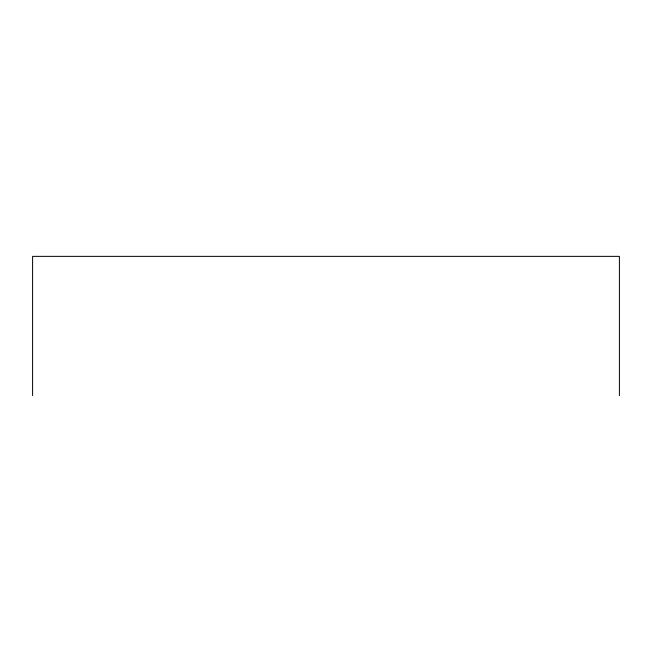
<?xml version="1.0" encoding="UTF-8"?>
<svg xmlns="http://www.w3.org/2000/svg" width="652" height="652" viewBox="0 0 652 652"><rect width="100%" height="100%" fill="white"/><g stroke="black" fill="none" stroke-linecap="round" stroke-linejoin="round"><path stroke-width="0.98" d="M619.4 395.634L619.4 256.366L32.6 256.366L32.6 395.634"/></g></svg>
